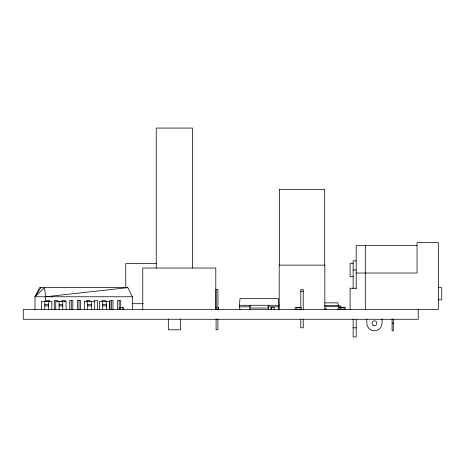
<?xml version="1.0" encoding="UTF-8"?>
<svg xmlns="http://www.w3.org/2000/svg" width="465" height="465" viewBox="0 0 465 465"><rect width="100%" height="100%" fill="white"/><g stroke="black" fill="none" stroke-linecap="round" stroke-linejoin="round"><path stroke-width="0.7" d="M239.998 309.545L239.347 306.801L239.998 298.588L278.25 298.588L278.901 305.284L278.25 309.545M337.776 309.545L338.601 306.499L337.776 302.849L324.855 302.849M34.997 309.545L34.997 296.763L39.56 287.637L127.799 287.637L132.362 296.763L132.362 309.545M132.362 296.763L34.997 296.763L40.85 287.637M34.997 296.763L44.477 287.637L45.64 296.763L45.64 301.733M45.64 296.763L127.799 287.637M279.279 189.656L324.773 189.656M417.041 245.642L356.19 245.642L356.19 288.684M356.19 260.859L353.144 260.859L353.144 288.777M353.144 263.312L350.104 263.312L350.104 276.663L353.144 276.663M156.595 263.539L125.748 263.539L125.771 287.922M353.144 269.985L356.19 269.985M356.19 273.031L417.041 273.031L417.041 242.602L438.344 242.602L438.344 309.545L23.25 309.545L23.25 319.281L418.198 319.281L418.198 309.545M438.17 287.637L441.75 287.637L441.75 299.803L438.17 299.803M356.19 288.242L350.104 288.242L350.104 309.545M300.809 291.288L303.244 291.288M132.583 303.703L143.342 303.703M44.791 304.674L48.441 304.674M59.096 304.674L62.746 304.674M87.693 304.674L91.349 304.674M102.724 304.674L106.38 304.674M239.347 305.284L278.901 305.284M324.849 305.586L339.374 305.592A2.052 2.052 0 0 1 340.816 306.365L341.915 307.987M44.791 305.889L48.441 305.889M59.096 305.889L62.746 305.889M87.693 305.889L91.349 305.889M102.724 305.889L106.38 305.889M324.849 306.499L339.212 306.499A1.133 1.133 0 0 1 340.153 307.005L340.775 307.935M239.347 306.801L250.135 306.801M268.113 306.801L278.901 306.801M215.493 307.412L216.707 307.412M296.693 307.609L297.443 307.609M297.832 307.609L298.617 307.609M299.047 307.609L299.849 307.609M340.531 307.609L341.438 307.609M341.769 307.609L342.618 307.609M342.943 307.609L343.85 307.609M296.368 307.615L300.018 307.615M340.363 307.615L344.019 307.615M250.007 308.022L268.241 308.022M324.965 308.632L326.128 308.632L326.128 309.545M120.069 309.394L120.162 307.615M123.115 309.394L123.027 307.615M218.533 309.394L218.451 307.615M271.112 309.394L271.205 307.615M392.094 323.233L393.309 323.233M353.144 327.802L356.19 327.802M393.309 318.909L393.309 330.842L392.094 330.842L392.094 318.909M382.05 318.897L382.05 323.233A7.609 7.609 0 0 1 374.447 330.842A7.609 7.609 0 0 1 366.839 323.233L366.839 318.897M365.316 245.642L365.316 309.545M356.19 319.374L356.19 336.927L353.144 336.927L353.144 319.13M345.233 309.545L345.233 307.412L344.019 307.412L344.019 309.394L340.368 309.394L340.368 307.412L339.148 307.412L339.148 309.545M324.849 309.545L324.849 265.12L279.203 265.12L279.203 309.545M324.68 189.656L324.68 265.12M303.244 309.899L303.244 289.463L300.809 289.463L300.809 307.754M303.244 319.205L303.244 327.802L300.809 327.802L300.809 319.205M301.239 309.545L301.239 307.412L300.018 307.412L300.018 309.394L296.368 309.394L296.368 307.412L295.153 307.412L295.153 309.545M279.372 189.656L279.372 265.12M274.152 309.545L274.152 307.412L271.112 307.412L271.112 309.545M268.241 305.284L268.241 309.545M250.007 305.284L250.007 309.545M218.533 307.412L218.533 309.545M217.928 309.632L217.928 289.463L216.097 289.463L216.097 309.632M217.928 319.002L217.928 329.807L216.097 329.807L216.097 318.949M215.795 309.545L215.795 268.038L142.767 268.038L142.767 309.545M192.586 268.038L192.586 128.073L156.246 128.073L156.246 268.038M180.501 318.949L180.501 329.807L168.33 329.807L168.33 318.949M123.115 309.545L123.115 307.412L120.069 307.412L120.069 309.545M120.691 307.435L120.691 300.413L117.651 300.413L117.651 309.545M119.168 300.413L119.168 309.545M112.96 309.545L112.96 300.413L109.92 300.413L109.92 309.545M111.443 300.413L111.443 309.545M109.723 309.545L109.723 301.326L99.382 301.326L99.382 309.545M106.38 301.326L106.38 309.545M105.235 301.82L105.235 300.413L102.19 300.413L102.19 301.82M102.724 301.326L102.724 309.545M97.505 309.545L97.505 300.413L94.465 300.413L94.465 301.82M94.691 309.545L94.691 301.326L84.351 301.326L84.351 309.545M91.349 301.326L91.349 309.545M89.774 301.82L89.774 300.413L86.734 300.413L86.734 301.82M87.693 301.326L87.693 309.545M80.526 309.545L80.526 300.413L77.486 300.413L77.486 309.545M79.004 300.413L79.004 309.545M72.796 309.545L72.796 300.413L69.756 300.413L69.756 309.545M71.279 300.413L71.279 309.545M66.094 309.545L66.094 301.326L55.748 301.326L55.748 309.545M65.071 301.82L65.071 300.413L62.025 300.413L62.025 301.82M62.746 301.326L62.746 309.545M59.096 301.326L59.096 309.545M57.34 301.82L57.34 300.413L54.3 300.413L54.3 309.545M51.789 309.545L51.789 301.326L41.443 301.326L41.443 309.545M49.61 301.82L49.61 300.413L46.57 300.413L46.57 301.82M48.441 301.326L48.441 309.545M44.791 301.326L44.791 309.545M342.862 309.545A2.639 2.639 0 0 1 341.56 308.94M373.25 325.308A2.389 2.389 0 0 0 376.836 323.233A2.389 2.389 0 0 0 373.25 321.164A2.389 2.389 0 0 0 373.25 325.308"/></g></svg>
